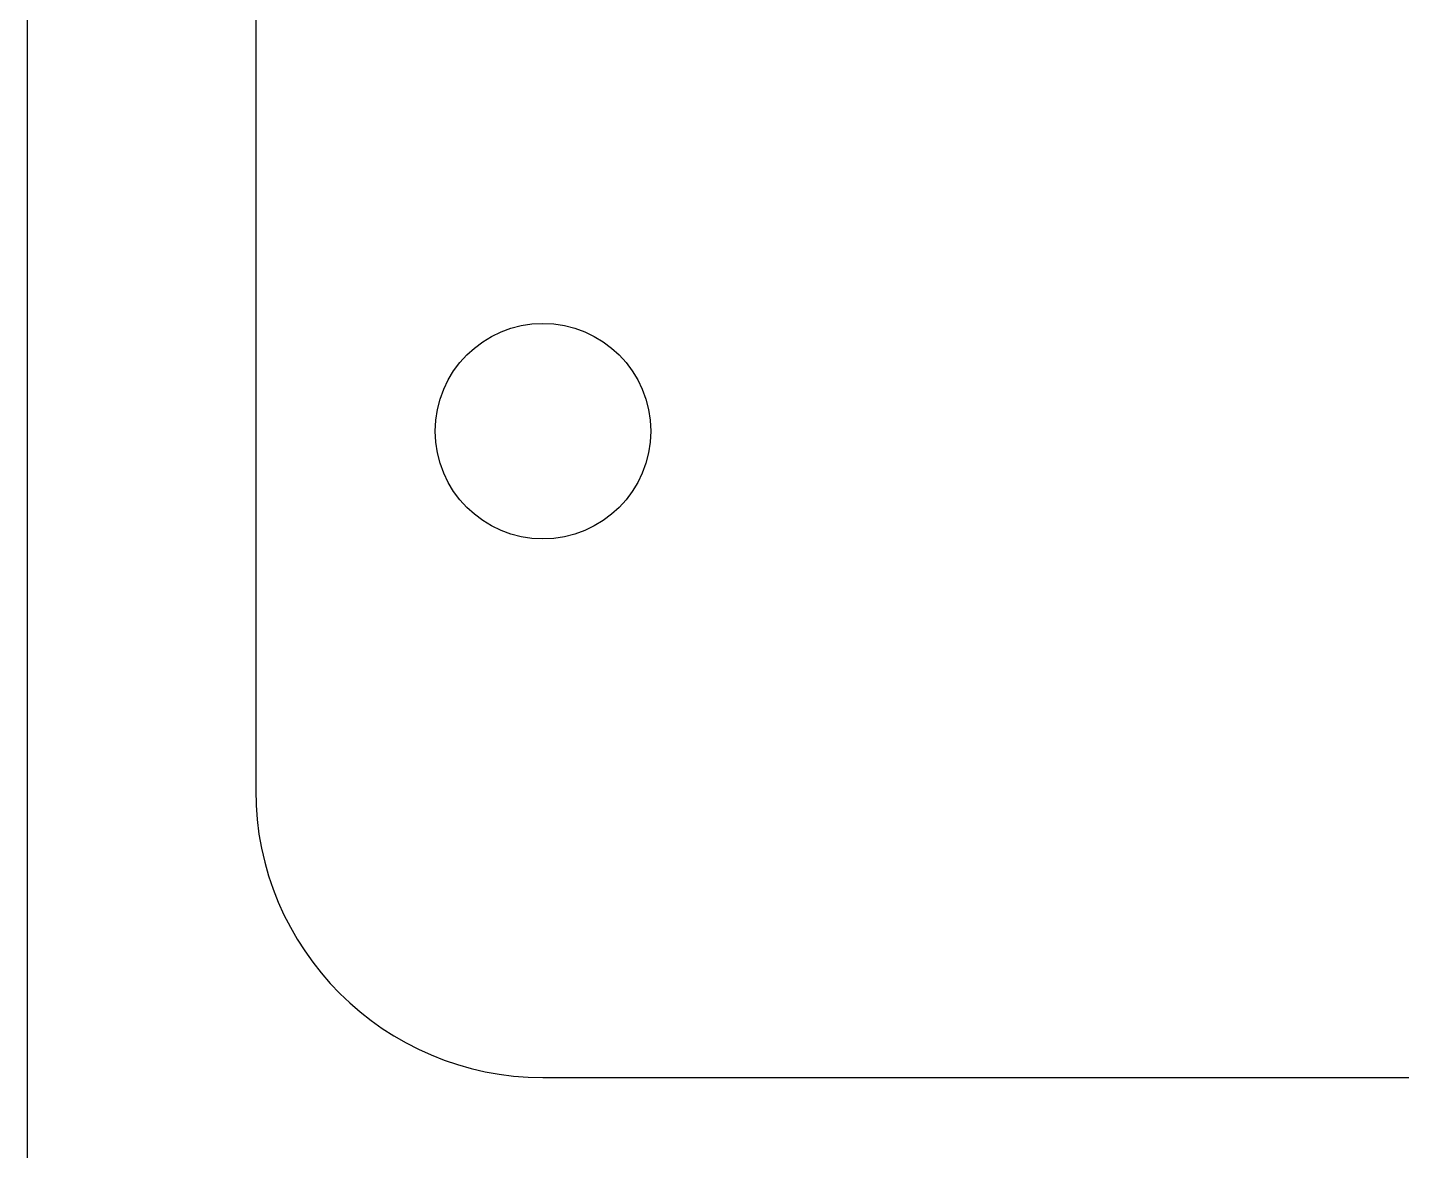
# Model space of a CAD drawing. Header units: millimetres. Extents: x -51 to 558, y -75 to 27.
# Drawn here: x -51.18 to -32.05, y -35.43 to -19.79 of the extents above; entities that cross this region are included whole.
import ezdxf

# ---------------------------------------------------------------- set-up
doc = ezdxf.new("R2010")
doc.units = ezdxf.units.MM

msp = doc.modelspace()

# ---------------------------------------------------------------- linework, layer by layer
at = {"color": 7, "linetype": 'Continuous', "lineweight": 25}
for p, q in [((-48, 18.585), (-48, -30.415)), ((-44, -34.415), (73.5, -34.415))]:
    msp.add_line(p, q, dxfattribs=at)
msp.add_lwpolyline([(-51.177, 26.826), (558.423, 26.826), (558.423, -74.774), (-51.177, -74.774)], close=True)
msp.add_circle((-44, -25.415), 1.5, dxfattribs=at)
msp.add_arc((-44, -30.415), 4, 180, 270, dxfattribs=at)

doc.saveas('drawing.dxf')
